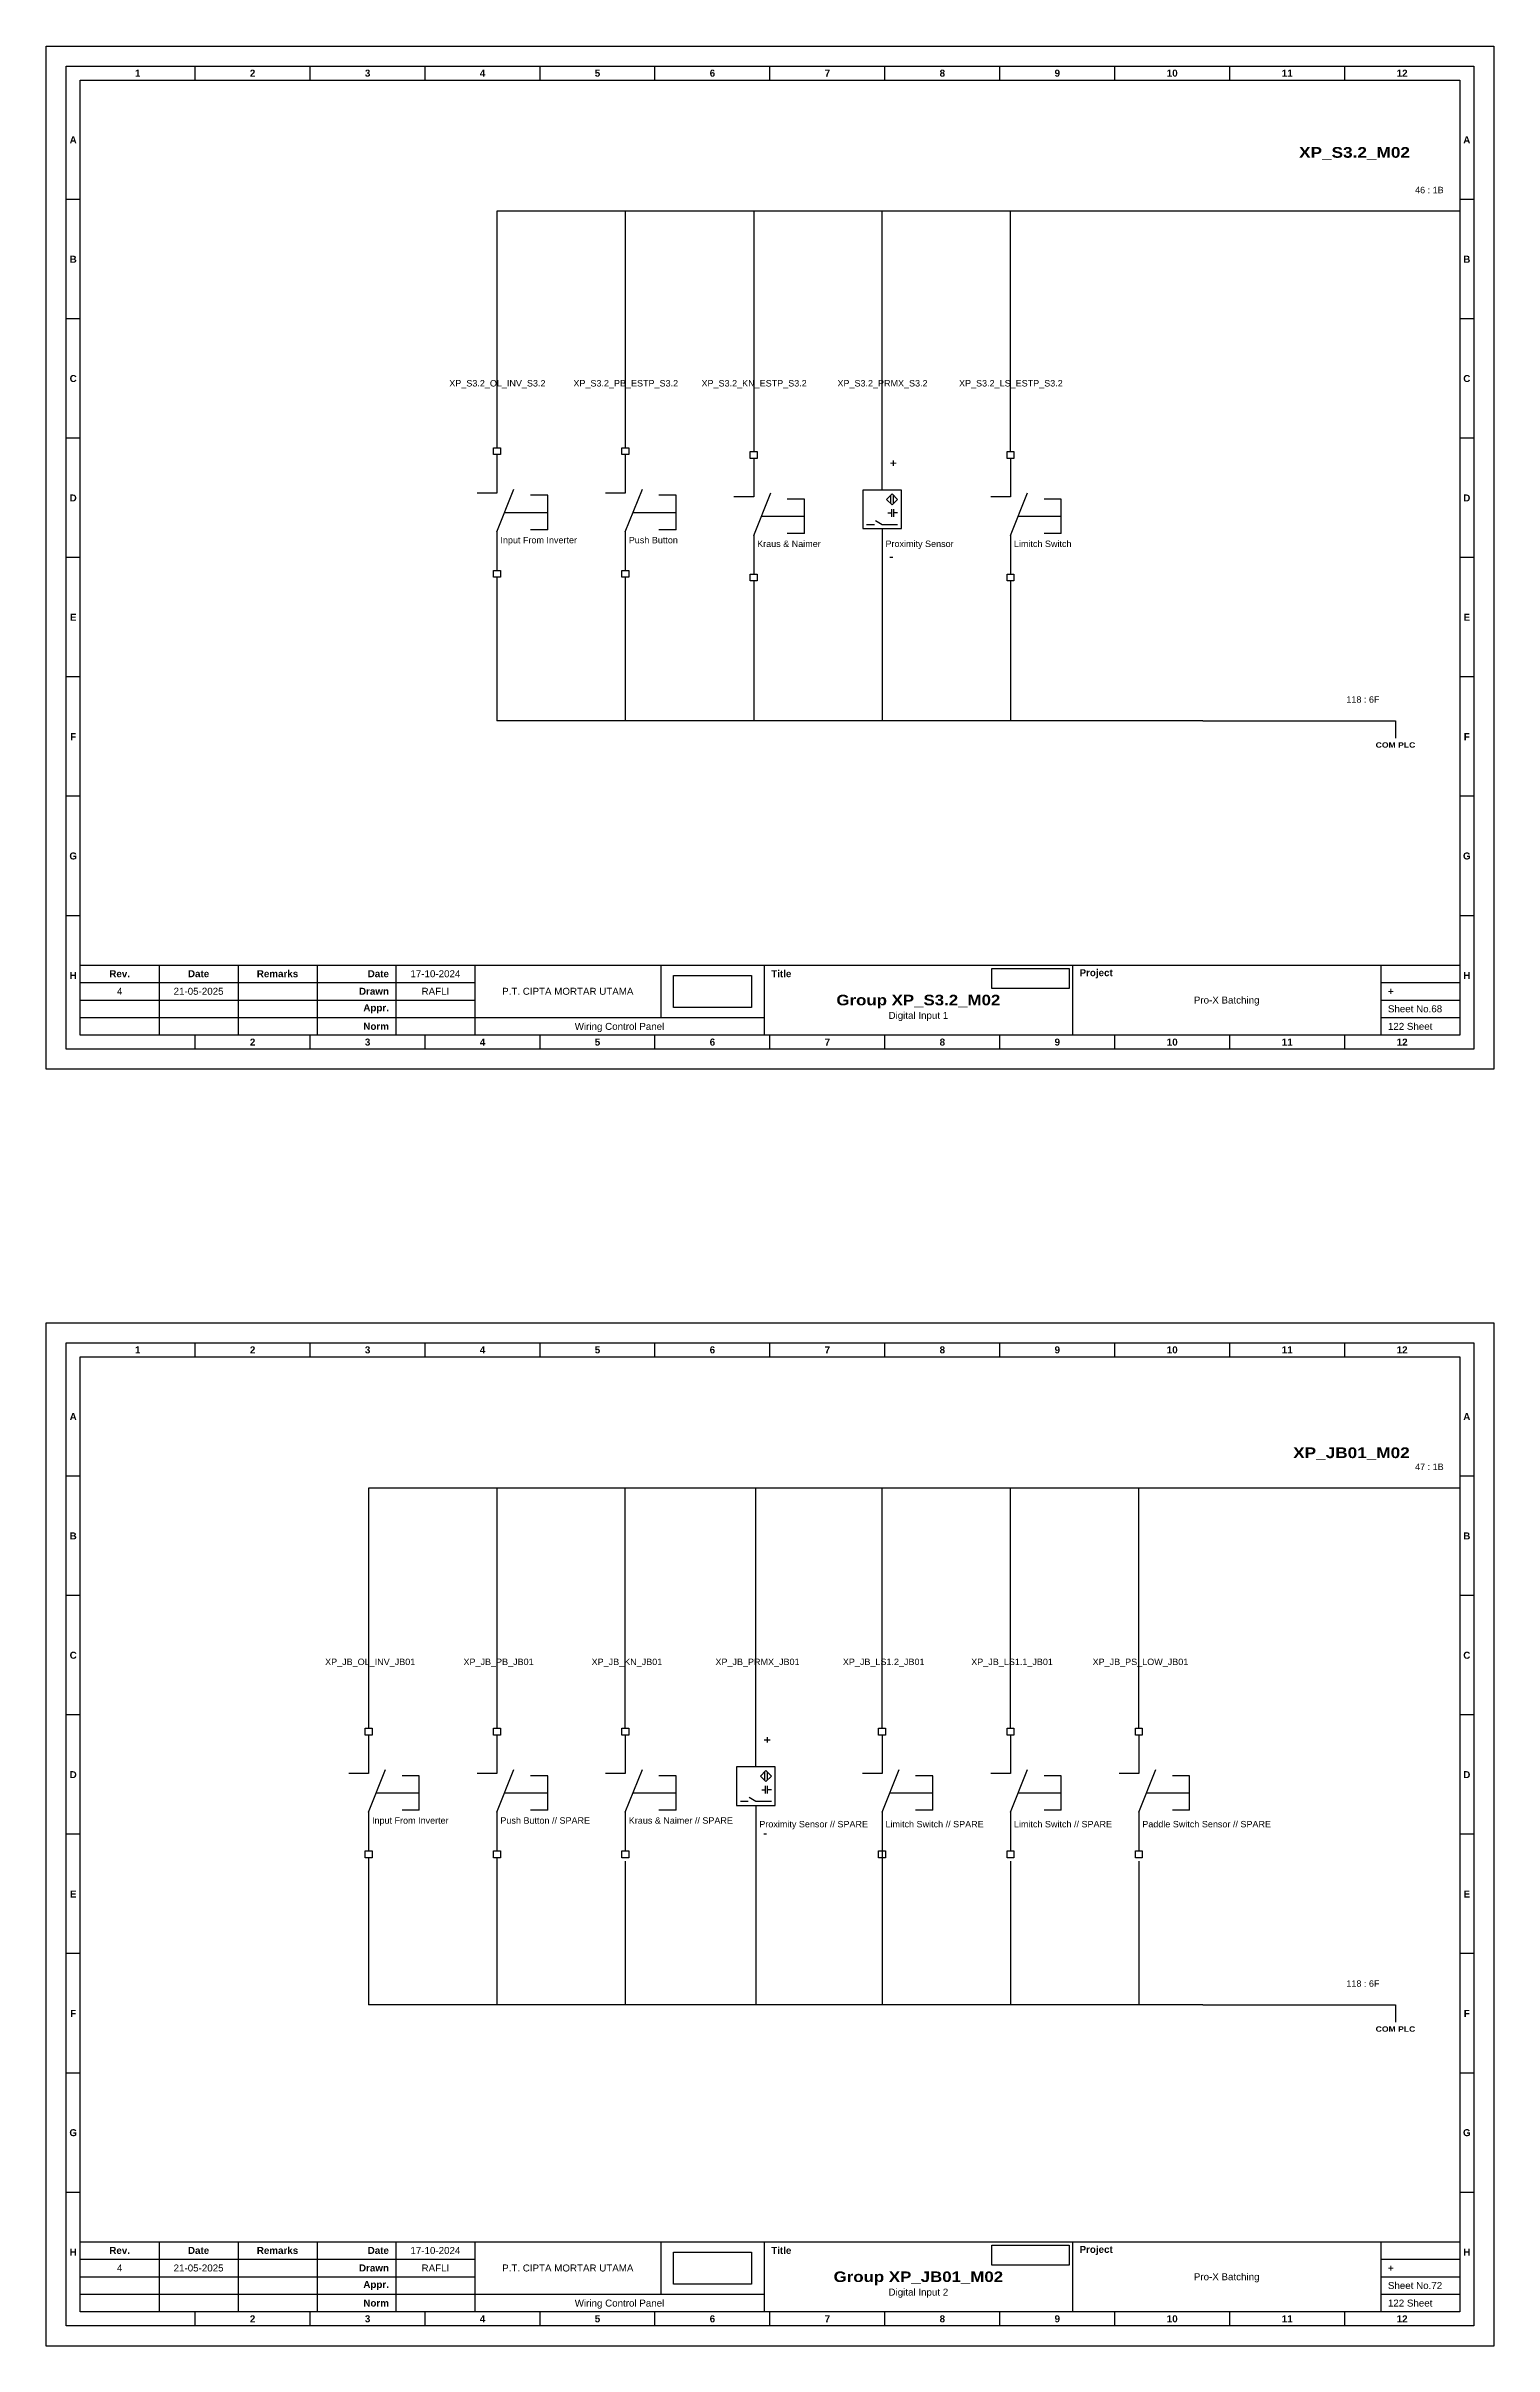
# Model space of a CAD drawing. Header units: centimetres. Extents: x 629 to 3405, y 1037 to 2279.
# Drawn here: x 1873.5 to 2142.8, y 1750.1 to 2178.1 of the extents above; entities that cross this region are included whole.
import ezdxf
from ezdxf.enums import TextEntityAlignment as Align

# ---------------------------------------------------------------- set-up
doc = ezdxf.new("R2010")
doc.units = ezdxf.units.CM
doc.header["$MEASUREMENT"] = 0
doc.styles.add('Bold', font='ariblk.ttf', dxfattribs={"height": 25.4})
doc.styles.get("Standard").update_dxf_attribs({"font": 'arial.ttf'})
picture_1 = doc.add_image_def('image1.png', size_in_pixel=(2048, 847))
picture_2 = doc.add_image_def('image2.png', size_in_pixel=(2092, 542))

# ---------------------------------------------------------------- blocks, each defined once
blk = doc.blocks.new('KOP MU PROJECT')
at = {"color": 6, "ltscale": 50}
for p, q in [((27.74, 184.05), (27.74, 186.66)), ((49.13, 184.05), (49.13, 186.66)), ((70.51, 184.05), (70.51, 186.66)), ((91.89, 184.05), (91.89, 186.66)), ((113.27, 184.05), (113.27, 186.66)), ((134.66, 184.05), (134.66, 186.66)), ((156.04, 184.05), (156.04, 186.66)), ((177.42, 184.05), (177.42, 186.66)), ((198.8, 184.05), (198.8, 186.66)), ((220.19, 184.05), (220.19, 186.66)), ((241.57, 184.05), (241.57, 186.66)), ((6.36, 161.84), (3.75, 161.84)), ((265.59, 161.84), (262.98, 161.84)), ((6.36, 139.63), (3.75, 139.63)), ((265.59, 139.63), (262.98, 139.63)), ((6.36, 117.42), (3.75, 117.42)), ((265.59, 117.42), (262.98, 117.42)), ((6.36, 95.22), (3.75, 95.22)), ((265.59, 95.22), (262.98, 95.22)), ((6.36, 73.01), (3.75, 73.01)), ((265.59, 73.01), (262.98, 73.01)), ((6.36, 50.8), (3.75, 50.8)), ((265.59, 50.8), (262.98, 50.8)), ((6.36, 28.59), (3.75, 28.59)), ((265.59, 28.59), (262.98, 28.59)), ((27.74, 3.75), (27.74, 6.36)), ((49.13, 3.75), (49.13, 6.36)), ((70.51, 3.75), (70.51, 6.36)), ((91.89, 3.75), (91.89, 6.36)), ((113.27, 3.75), (113.27, 6.36)), ((134.66, 3.75), (134.66, 6.36)), ((156.04, 3.75), (156.04, 6.36)), ((177.42, 3.75), (177.42, 6.36)), ((198.8, 3.75), (198.8, 6.36)), ((220.19, 3.75), (220.19, 6.36)), ((241.57, 3.75), (241.57, 6.36))]:
    blk.add_line(p, q, dxfattribs=at)
at = {"ltscale": 50}
for p, q in [((6.36, 19.41), (262.98, 19.41)), ((21.04, 19.41), (21.04, 6.36)), ((35.72, 19.41), (35.72, 6.36)), ((50.41, 19.41), (50.41, 6.36)), ((65.09, 19.41), (65.09, 6.36)), ((79.77, 19.41), (79.77, 6.36)), ((114.35, 19.41), (114.35, 9.62)), ((133.6, 19.41), (133.6, 6.36)), ((190.95, 19.41), (190.95, 6.36)), ((248.3, 19.41), (248.3, 6.36)), ((6.36, 16.15), (79.77, 16.15)), ((6.36, 12.89), (79.77, 12.89)), ((248.3, 16.15), (262.98, 16.15)), ((248.3, 12.89), (262.98, 12.89)), ((6.36, 9.62), (133.6, 9.62)), ((248.3, 9.62), (262.98, 9.62))]:
    blk.add_line(p, q, dxfattribs=at)
at = {"color": 1, "ltscale": 50}
blk.add_lwpolyline([(269.34, 0), (0, 0), (0, 190.41), (269.34, 190.41)], close=True, dxfattribs=at)
at = {"color": 6, "ltscale": 50}
for points in [[(265.59, 3.75), (3.75, 3.75), (3.75, 186.66), (265.59, 186.66)], [(262.98, 6.36), (6.36, 6.36), (6.36, 184.05), (262.98, 184.05)]]:
    blk.add_lwpolyline(points, close=True, dxfattribs=at)
at = {"ltscale": 50, "char_height": 1.305, "attachment_point": 4}
for s, width, heights, insert in [('\\pxqc;{\\fArial|b1|i0|c0|p34;1}', 21.3825, [2.51], (6.36, 185.36)), ('\\pxqc;{\\fArial|b1|i0|c0|p34;2}', 21.3825, [2.51], (27.74, 185.36)), ('\\pxqc;{\\fArial|b1|i0|c0|p34;3}', 21.3825, [2.51], (49.13, 185.36)), ('\\pxqc;{\\fArial|b1|i0|c0|p34;4}', 21.3825, [2.51], (70.51, 185.36)), ('\\pxqc;{\\fArial|b1|i0|c0|p34;5}', 21.3825, [2.51], (91.89, 185.36)), ('\\pxqc;{\\fArial|b1|i0|c0|p34;6}', 21.3825, [2.51], (113.27, 185.36)), ('\\pxqc;{\\fArial|b1|i0|c0|p34;7}', 21.3825, [2.51], (134.66, 185.36)), ('\\pxqc;{\\fArial|b1|i0|c0|p34;8}', 21.3825, [2.51], (156.04, 185.36)), ('\\pxqc;{\\fArial|b1|i0|c0|p34;9}', 21.3825, [2.51], (177.42, 185.36)), ('\\pxqc;{\\fArial|b1|i0|c0|p34;10}', 21.3825, [2.51], (198.8, 185.36)), ('\\pxqc;{\\fArial|b1|i0|c0|p34;11}', 21.3825, [2.51], (220.19, 185.36)), ('\\pxqc;{\\fArial|b1|i0|c0|p34;12}', 21.3825, [2.51], (241.57, 185.36)), ('\\pxqc;{\\fArial|b1|i0|c0|p34;A}', 2.61, [2.51], (3.75, 172.95)), ('\\pxqc;{\\fArial|b1|i0|c0|p34;A}', 2.61, [2.51], (262.98, 172.95)), ('\\pxqc;{\\fArial|b1|i0|c0|p34;B}', 2.61, [2.51], (3.75, 150.74)), ('\\pxqc;{\\fArial|b1|i0|c0|p34;B}', 2.61, [2.51], (262.98, 150.74)), ('\\pxqc;{\\fArial|b1|i0|c0|p34;C}', 2.61, [2.51], (3.75, 128.53)), ('\\pxqc;{\\fArial|b1|i0|c0|p34;C}', 2.61, [2.51], (262.98, 128.53)), ('\\pxqc;{\\fArial|b1|i0|c0|p34;D}', 2.61, [2.51], (3.75, 106.32)), ('\\pxqc;{\\fArial|b1|i0|c0|p34;D}', 2.61, [2.51], (262.98, 106.32)), ('\\pxqc;{\\fArial|b1|i0|c0|p34;E}', 2.61, [2.51], (3.75, 84.11)), ('\\pxqc;{\\fArial|b1|i0|c0|p34;E}', 2.61, [2.51], (262.98, 84.11)), ('\\pxqc;{\\fArial|b1|i0|c0|p34;F}', 2.61, [2.51], (3.75, 61.9)), ('\\pxqc;{\\fArial|b1|i0|c0|p34;F}', 2.61, [2.51], (262.98, 61.9)), ('\\pxqc;{\\fArial|b1|i0|c0|p34;G}', 2.61, [2.51], (3.75, 39.69)), ('\\pxqc;{\\fArial|b1|i0|c0|p34;G}', 2.61, [2.51], (262.98, 39.69)), ('\\pxqc;{\\fArial|b1|i0|c0|p34;H}', 2.61, [2.51], (3.75, 17.47)), ('\\pxqc;{\\fArial|b1|i0|c0|p34;Rev.}', 14.6811, [2.88], (6.36, 17.78)), ('\\pxqc;{\\fArial|b1|i0|c0|p34;Date}', 14.6811, [2.88], (21.04, 17.78)), ('\\pxqc;{\\fArial|b1|i0|c0|p34;Remarks}', 14.6811, [2.88], (35.72, 17.78)), ('\\pxqr;{\\fArial|b1|i0|c0|p34;Date}', 13.3761, [2.88], (50.41, 17.78)), ('\\pxql;{\\fArial|b1|i0|c0|p34;Title}', 50.2419, [2.88], (134.9, 17.78)), ('\\pxql;{\\fArial|b1|i0|c0|p34;Project}', 50.2419, [2.88], (192.25, 17.78)), ('\\pxqc;{\\fArial|b1|i0|c0|p34;H}', 2.61, [2.51], (262.98, 17.47)), ('\\pxqr;{\\fArial|b1|i0|c0|p34;Drawn}', 13.3761, [2.88], (50.41, 14.52)), ('\\pxql;{\\fArial|b1|i0|c0|p34;+}', 14.6811, [2.88], (249.61, 14.52)), ('\\pxqr;{\\fArial|b1|i0|c0|p34;Appr.}', 13.3761, [2.88], (50.41, 11.26)), ('\\pxqr;{\\fArial|b1|i0|c0|p34;Norm}', 13.3761, [2.88], (50.41, 7.99)), ('\\pxqc;{\\fArial|b1|i0|c0|p34;2}', 21.3825, [2.51], (27.74, 5.06)), ('\\pxqc;{\\fArial|b1|i0|c0|p34;3}', 21.3825, [2.51], (49.13, 5.06)), ('\\pxqc;{\\fArial|b1|i0|c0|p34;4}', 21.3825, [2.51], (70.51, 5.06)), ('\\pxqc;{\\fArial|b1|i0|c0|p34;5}', 21.3825, [2.51], (91.89, 5.06)), ('\\pxqc;{\\fArial|b1|i0|c0|p34;6}', 21.3825, [2.51], (113.27, 5.06)), ('\\pxqc;{\\fArial|b1|i0|c0|p34;7}', 21.3825, [2.51], (134.66, 5.06)), ('\\pxqc;{\\fArial|b1|i0|c0|p34;8}', 21.3825, [2.51], (156.04, 5.06)), ('\\pxqc;{\\fArial|b1|i0|c0|p34;9}', 21.3825, [2.51], (177.42, 5.06)), ('\\pxqc;{\\fArial|b1|i0|c0|p34;10}', 21.3825, [2.51], (198.8, 5.06)), ('\\pxqc;{\\fArial|b1|i0|c0|p34;11}', 21.3825, [2.51], (220.19, 5.06)), ('\\pxqc;{\\fArial|b1|i0|c0|p34;12}', 21.3825, [2.51], (241.57, 5.06))]:
    blk.add_mtext_dynamic_manual_height_columns(s, width=width, gutter_width=0.0326, heights=heights, dxfattribs=dict(at, insert=insert))
at = {"ltscale": 50}
for tag, p in [('DATECREATED', (72.43, 17.78)), ('REV', (13.7, 14.52)), ('REVDATE', (28.38, 14.52)), ('REMARKS', (43.06, 14.52)), ('DRAWN', (72.43, 14.52)), ('COMPANY', (97.06, 14.52)), ('PROJECT', (219.62, 12.89)), ('NORM', (72.43, 7.99)), ('APPR', (72.43, 11.26)), ('DRAWINGCATEGORY', (106.68, 7.99)), ('DESCRIPTION', (162.27, 10.03))]:
    blk.add_attdef(tag, text='', height=1.3, dxfattribs=at).set_placement(p, align=Align.MIDDLE_CENTER)
at = {"ltscale": 50, "style": 'Bold'}
blk.add_attdef('TITLE', text='', height=1.96, dxfattribs=at).set_placement((162.27, 12.89), align=Align.MIDDLE_CENTER)
at = {"ltscale": 50}
for tag, p in [('TOTALSHEET', (249.61, 7.99)), ('SHEETNUMBER', (249.61, 11.26))]:
    blk.add_attdef(tag, text='', height=1.3, dxfattribs=at).set_placement(p, align=Align.MIDDLE_LEFT)
image = blk.add_image(picture_1, insert=(116.72, 11.48), size_in_units=(14.5, 6), dxfattribs=at)
image.dxf.flags = 15
image = blk.add_image(picture_2, insert=(175.94, 15.04), size_in_units=(14.36, 3.72), dxfattribs=at)
image.dxf.flags = 15

msp = doc.modelspace()

# ---------------------------------------------------------------- linework, layer by layer
at = {"color": 146, "ltscale": 50, "true_color": 0x105689}
for p, q in [((1981.26, 2147.32), (1957.38, 2147.32)), ((1957.38, 2147.32), (1957.38, 2103.32)), ((1981.26, 2147.32), (1981.26, 2103.32)), ((1993.2, 2147.32), (1981.26, 2147.32)), ((2017.08, 2147.32), (1993.2, 2147.32)), ((2005.14, 2147.32), (2005.14, 2102.63)), ((2040.96, 2147.32), (2017.08, 2147.32)), ((2029.02, 2102.63), (2029.02, 2147.32)), ((2064.84, 2147.32), (2040.96, 2147.32)), ((2052.9, 2102.63), (2052.9, 2147.32)), ((2088.72, 2147.32), (2064.84, 2147.32)), ((2112.6, 2147.32), (2088.72, 2147.32)), ((2136.48, 2147.32), (2112.6, 2147.32)), ((2029.02, 2081.09), (2029.02, 2052.51)), ((1957.38, 2079.22), (1957.38, 2052.51)), ((1981.26, 2079.22), (1981.26, 2052.51)), ((2005.14, 2078.53), (2005.14, 2052.51)), ((2052.9, 2078.53), (2052.9, 2052.51)), ((1981.26, 2052.51), (1957.38, 2052.51)), ((1993.08, 2052.51), (1981.1, 2052.51)), ((2040.88, 2052.51), (1993.08, 2052.51)), ((2088.68, 2052.51), (2040.88, 2052.51)), ((2040.88, 2052.51), (2040.88, 2052.51)), ((2088.68, 2052.51), (2124.54, 2052.51)), ((2124.54, 2052.51), (2124.54, 2049.31)), ((1957.38, 1909.74), (1933.5, 1909.74)), ((1933.5, 1909.74), (1933.5, 1865.06)), ((1957.38, 1909.74), (1957.38, 1865.06)), ((1969.32, 1909.74), (1957.38, 1909.74)), ((1993.2, 1909.74), (1969.32, 1909.74)), ((1981.26, 1865.06), (1981.26, 1909.74)), ((2017.08, 1909.74), (1993.2, 1909.74)), ((2005.55, 1865.06), (2005.55, 1909.74)), ((2040.96, 1909.74), (2017.08, 1909.74)), ((2029.02, 1865.06), (2029.02, 1909.74)), ((2064.84, 1909.74), (2040.96, 1909.74)), ((2052.9, 1865.06), (2052.9, 1909.74)), ((2088.72, 1909.74), (2064.84, 1909.74)), ((2076.78, 1865.06), (2076.78, 1909.74)), ((2112.6, 1909.74), (2088.72, 1909.74)), ((2136.48, 1909.74), (2112.6, 1909.74)), ((1933.5, 1840.96), (1933.5, 1813.57)), ((1957.38, 1840.96), (1957.38, 1813.57)), ((2005.55, 1843.52), (2005.55, 1813.57)), ((2029.02, 1842.84), (2029.02, 1813.57)), ((1981.26, 1840.28), (1981.26, 1813.57)), ((2052.9, 1840.28), (2052.9, 1813.57)), ((2076.78, 1840.28), (2076.78, 1813.57)), ((1957.38, 1813.57), (1933.5, 1813.57)), ((1993.08, 1813.57), (1957.38, 1813.57)), ((2040.88, 1813.57), (1993.08, 1813.57)), ((2088.68, 1813.57), (2040.88, 1813.57)), ((2040.88, 1813.57), (2040.88, 1813.57)), ((2088.68, 1813.57), (2124.54, 1813.57)), ((2124.54, 1813.57), (2124.54, 1810.37))]:
    msp.add_line(p, q, dxfattribs=at)
at = {"ltscale": 50}
for p, q in [((1957.38, 2102.04), (1957.38, 2094.86)), ((1981.26, 2102.04), (1981.26, 2094.86)), ((2029.02, 2095.45), (2029.02, 2102.63)), ((2005.14, 2101.35), (2005.14, 2094.17)), ((2052.9, 2101.35), (2052.9, 2094.17)), ((2027.59, 2088.99), (2026.15, 2088.99)), ((2030.1, 2091.18), (2030.82, 2091.18)), ((2031.89, 2091.18), (2031.18, 2091.18)), ((1957.38, 2087.68), (1957.38, 2080.5)), ((1981.26, 2087.68), (1981.26, 2080.5)), ((2005.14, 2086.99), (2005.14, 2079.81)), ((2029.02, 2088.27), (2029.02, 2081.09)), ((2052.9, 2086.99), (2052.9, 2079.81)), ((1933.5, 1863.78), (1933.5, 1856.6)), ((1957.38, 1863.78), (1957.38, 1856.6)), ((1981.26, 1863.78), (1981.26, 1856.6)), ((2005.55, 1857.88), (2005.55, 1865.06)), ((2029.02, 1863.78), (2029.02, 1856.6)), ((2052.9, 1863.78), (2052.9, 1856.6)), ((2076.78, 1863.78), (2076.78, 1856.6)), ((2006.63, 1853.61), (2007.34, 1853.61)), ((2008.42, 1853.61), (2007.7, 1853.61)), ((1933.5, 1849.42), (1933.5, 1842.24)), ((1957.38, 1849.42), (1957.38, 1842.24)), ((1981.26, 1849.42), (1981.26, 1842.24)), ((2004.11, 1851.42), (2002.68, 1851.42)), ((2005.55, 1850.7), (2005.55, 1843.52)), ((2029.02, 1849.42), (2029.02, 1842.24)), ((2052.9, 1849.42), (2052.9, 1842.24)), ((2076.78, 1849.42), (2076.78, 1842.24))]:
    msp.add_line(p, q, dxfattribs=at)
at = {"ltscale": 500}
for p, q in [((1957.38, 2094.86), (1953.71, 2094.86)), ((1957.38, 2087.68), (1960.55, 2095.6)), ((1966.82, 2094.47), (1963.62, 2094.47)), ((1966.82, 2088.07), (1966.82, 2094.47)), ((1981.26, 2094.86), (1977.59, 2094.86)), ((1981.26, 2087.68), (1984.43, 2095.6)), ((1990.7, 2094.47), (1987.5, 2094.47)), ((1990.7, 2088.07), (1990.7, 2094.47)), ((2005.14, 2094.17), (2001.47, 2094.17)), ((2005.14, 2086.99), (2008.31, 2094.92)), ((2014.58, 2093.78), (2011.38, 2093.78)), ((2014.58, 2087.38), (2014.58, 2093.78)), ((2052.9, 2094.17), (2049.23, 2094.17)), ((2052.9, 2086.99), (2056.07, 2094.92)), ((2062.34, 2093.78), (2059.14, 2093.78)), ((2062.34, 2087.38), (2062.34, 2093.78)), ((1958.82, 2091.27), (1966.82, 2091.27)), ((1982.7, 2091.27), (1990.7, 2091.27)), ((2006.58, 2090.58), (2014.58, 2090.58)), ((2054.34, 2090.58), (2062.34, 2090.58)), ((1966.82, 2088.07), (1963.62, 2088.07)), ((1990.7, 2088.07), (1987.5, 2088.07)), ((2014.58, 2087.38), (2011.38, 2087.38)), ((2062.34, 2087.38), (2059.14, 2087.38)), ((1933.5, 1856.6), (1929.83, 1856.6)), ((1933.5, 1849.42), (1936.67, 1857.34)), ((1942.94, 1856.21), (1939.74, 1856.21)), ((1942.94, 1849.81), (1942.94, 1856.21)), ((1957.38, 1856.6), (1953.71, 1856.6)), ((1957.38, 1849.42), (1960.55, 1857.34)), ((1966.82, 1856.21), (1963.62, 1856.21)), ((1966.82, 1849.81), (1966.82, 1856.21)), ((1981.26, 1856.6), (1977.59, 1856.6)), ((1981.26, 1849.42), (1984.43, 1857.34)), ((1990.7, 1856.21), (1987.5, 1856.21)), ((1990.7, 1849.81), (1990.7, 1856.21)), ((2029.02, 1856.6), (2025.35, 1856.6)), ((2029.02, 1849.42), (2032.19, 1857.34)), ((2038.46, 1856.21), (2035.26, 1856.21)), ((2038.46, 1849.81), (2038.46, 1856.21)), ((2052.9, 1856.6), (2049.23, 1856.6)), ((2052.9, 1849.42), (2056.07, 1857.34)), ((2062.34, 1856.21), (2059.14, 1856.21)), ((2062.34, 1849.81), (2062.34, 1856.21)), ((2076.78, 1856.6), (2073.11, 1856.6)), ((2076.78, 1849.42), (2079.95, 1857.34)), ((2086.22, 1856.21), (2083.02, 1856.21)), ((2086.22, 1849.81), (2086.22, 1856.21)), ((1934.94, 1853.01), (1942.94, 1853.01)), ((1942.94, 1849.81), (1939.74, 1849.81)), ((1958.82, 1853.01), (1966.82, 1853.01)), ((1966.82, 1849.81), (1963.62, 1849.81)), ((1982.7, 1853.01), (1990.7, 1853.01)), ((1990.7, 1849.81), (1987.5, 1849.81)), ((2030.46, 1853.01), (2038.46, 1853.01)), ((2038.46, 1849.81), (2035.26, 1849.81)), ((2054.34, 1853.01), (2062.34, 1853.01)), ((2062.34, 1849.81), (2059.14, 1849.81)), ((2078.22, 1853.01), (2086.22, 1853.01)), ((2086.22, 1849.81), (2083.02, 1849.81))]:
    msp.add_line(p, q, dxfattribs=at)
for points in [[(1958.02, 2102.04), (1956.74, 2102.04), (1956.74, 2103.32), (1958.02, 2103.32)], [(1981.9, 2102.04), (1980.62, 2102.04), (1980.62, 2103.32), (1981.9, 2103.32)], [(2005.78, 2101.35), (2004.5, 2101.35), (2004.5, 2102.63), (2005.78, 2102.63)], [(2053.54, 2101.35), (2052.26, 2101.35), (2052.26, 2102.63), (2053.54, 2102.63)], [(1958.02, 2079.22), (1956.74, 2079.22), (1956.74, 2080.5), (1958.02, 2080.5)], [(1981.9, 2079.22), (1980.62, 2079.22), (1980.62, 2080.5), (1981.9, 2080.5)], [(2005.78, 2078.53), (2004.5, 2078.53), (2004.5, 2079.81), (2005.78, 2079.81)], [(2053.54, 2078.53), (2052.26, 2078.53), (2052.26, 2079.81), (2053.54, 2079.81)], [(1934.14, 1863.78), (1932.86, 1863.78), (1932.86, 1865.06), (1934.14, 1865.06)], [(1958.02, 1863.78), (1956.74, 1863.78), (1956.74, 1865.06), (1958.02, 1865.06)], [(1981.9, 1863.78), (1980.62, 1863.78), (1980.62, 1865.06), (1981.9, 1865.06)], [(2029.66, 1863.78), (2028.38, 1863.78), (2028.38, 1865.06), (2029.66, 1865.06)], [(2053.54, 1863.78), (2052.26, 1863.78), (2052.26, 1865.06), (2053.54, 1865.06)], [(2077.42, 1863.78), (2076.14, 1863.78), (2076.14, 1865.06), (2077.42, 1865.06)], [(1934.14, 1840.96), (1932.86, 1840.96), (1932.86, 1842.24), (1934.14, 1842.24)], [(1958.02, 1840.96), (1956.74, 1840.96), (1956.74, 1842.24), (1958.02, 1842.24)], [(1981.9, 1840.96), (1980.62, 1840.96), (1980.62, 1842.24), (1981.9, 1842.24)], [(2029.66, 1840.96), (2028.38, 1840.96), (2028.38, 1842.24), (2029.66, 1842.24)], [(2053.54, 1840.96), (2052.26, 1840.96), (2052.26, 1842.24), (2053.54, 1842.24)], [(2077.42, 1840.96), (2076.14, 1840.96), (2076.14, 1842.24), (2077.42, 1842.24)]]:
    msp.add_lwpolyline(points, close=True, dxfattribs=at)
at = {"ltscale": 50}
for points in [[(2032.61, 2095.45), (2025.43, 2095.45), (2025.43, 2088.27), (2032.61, 2088.27)], [(2030.88, 2092.7), (2031.89, 2093.72), (2030.88, 2094.74), (2029.86, 2093.72)], [(2009.14, 1857.88), (2001.96, 1857.88), (2001.96, 1850.7), (2009.14, 1850.7)], [(2007.41, 1855.13), (2008.42, 1856.15), (2007.41, 1857.16), (2006.39, 1856.15)]]:
    msp.add_lwpolyline(points, close=True, dxfattribs=at)
for points in [[(2030.59, 2094.45), (2030.59, 2092.99)], [(2031.17, 2092.99), (2031.17, 2094.45)], [(2031.89, 2088.99), (2029.02, 2088.99), (2027.78, 2089.71)], [(2030.82, 2090.47), (2030.82, 2091.18), (2030.82, 2091.9)], [(2031.18, 2090.47), (2031.18, 2091.18), (2031.18, 2091.9)], [(2007.12, 1856.88), (2007.12, 1855.42)], [(2007.34, 1852.89), (2007.34, 1853.61), (2007.34, 1854.33)], [(2007.69, 1855.42), (2007.69, 1856.88)], [(2007.7, 1852.89), (2007.7, 1853.61), (2007.7, 1854.33)], [(2008.42, 1851.42), (2005.55, 1851.42), (2004.31, 1852.14)]]:
    msp.add_lwpolyline(points, dxfattribs=at)

# ---------------------------------------------------------------- block references
for p, values in [((1873.5, 1987.66), {'DESCRIPTION': 'Digital Input 1', 'TITLE': 'Group XP_S3.2_M02', 'PROJECT': 'Pro-X Batching', 'COMPANY': 'P.T. CIPTA MORTAR UTAMA', 'DRAWINGCATEGORY': 'Wiring Control Panel', 'DRAWN': 'RAFLI', 'DATECREATED': '17-10-2024', 'REVDATE': '21-05-2025', 'REV': '4', 'SHEETNUMBER': 'Sheet No.68', 'TOTALSHEET': '122 Sheet'}), ((1873.5, 1750.09), {'DESCRIPTION': 'Digital Input 2', 'TITLE': 'Group XP_JB01_M02', 'PROJECT': 'Pro-X Batching', 'COMPANY': 'P.T. CIPTA MORTAR UTAMA', 'DRAWINGCATEGORY': 'Wiring Control Panel', 'DRAWN': 'RAFLI', 'DATECREATED': '17-10-2024', 'REVDATE': '21-05-2025', 'REV': '4', 'SHEETNUMBER': 'Sheet No.72', 'TOTALSHEET': '122 Sheet'})]:
    msp.add_blockref('KOP MU PROJECT', p).add_auto_attribs(values)

# ---------------------------------------------------------------- texts
at = {"ltscale": 500, "style": 'Bold'}
for s, p in [('XP_S3.2_M02', (2106.59, 2157.28)), ('XP_JB01_M02', (2105.49, 1915.31))]:
    msp.add_text(s, height=2, dxfattribs=at).set_placement(p)
at = {"ltscale": 500}
for s, p in [('46 : 1B', (2133.48, 2150.32, -2)), ('118 : 6F', (2121.54, 2055.51)), ('47 : 1B', (2133.48, 1912.74, -2)), ('118 : 6F', (2121.54, 1816.57))]:
    msp.add_text(s, height=1.2, dxfattribs=at).set_placement(p, align=Align.BOTTOM_RIGHT)
at = {"ltscale": 50}
for s, p in [('XP_S3.2_OL_INV_S3.2', (1957.46, 2115.32)), ('XP_S3.2_PB_ESTP_S3.2', (1981.34, 2115.32)), ('XP_S3.2_KN_ESTP_S3.2', (2005.22, 2115.32)), ('XP_S3.2_PRMX_S3.2', (2029.1, 2115.32)), ('XP_S3.2_LS_ESTP_S3.2', (2052.98, 2115.32)), ('XP_JB_OL_INV_JB01', (1933.8, 1877.4)), ('XP_JB_PB_JB01', (1957.68, 1877.4)), ('XP_JB_KN_JB01', (1981.56, 1877.4)), ('XP_JB_PRMX_JB01', (2005.85, 1877.4)), ('XP_JB_LS1.2_JB01', (2029.32, 1877.4)), ('XP_JB_LS1.1_JB01', (2053.2, 1877.4)), ('XP_JB_PS_LOW_JB01', (2077.08, 1877.4))]:
    msp.add_text(s, height=1.2, dxfattribs=at).set_placement(p, align=Align.MIDDLE_CENTER)
at = {"ltscale": 500, "style": 'Bold'}
for p in [(2031.79, 2101.2), (2008.32, 1863.62)]:
    msp.add_text('+', height=1.44, dxfattribs=at).set_placement(p, align=Align.TOP_RIGHT)
at = {"ltscale": 50}
for s, p in [('Input From Inverter', (1958.02, 2085.18)), ('Push Button', (1981.9, 2085.18)), ('Kraus & Naimer', (2005.78, 2084.49)), ('Proximity Sensor', (2029.66, 2084.49)), ('Limitch Switch', (2053.54, 2084.49)), ('Input From Inverter', (1934.14, 1846.92)), ('Push Button // SPARE', (1958.02, 1846.92)), ('Kraus & Naimer // SPARE', (1981.9, 1846.92)), ('Proximity Sensor // SPARE', (2006.19, 1846.24)), ('Limitch Switch // SPARE', (2029.66, 1846.24)), ('Limitch Switch // SPARE', (2053.54, 1846.24)), ('Paddle Switch Sensor // SPARE', (2077.42, 1846.24))]:
    msp.add_text(s, height=1.2, dxfattribs=at).set_placement(p, align=Align.BOTTOM_LEFT)
at = {"ltscale": 500, "style": 'Bold'}
for p in [(2031.13, 2081.96), (2007.65, 1844.38)]:
    msp.add_text('-', height=1.44, dxfattribs=at).set_placement(p, align=Align.BOTTOM_RIGHT)
at = {"ltscale": 50, "style": 'Bold'}
for p in [(2124.52, 2048.51), (2124.52, 1809.57)]:
    msp.add_text('COM PLC', height=1, dxfattribs=at).set_placement(p, align=Align.TOP_CENTER)

doc.saveas('drawing.dxf')
